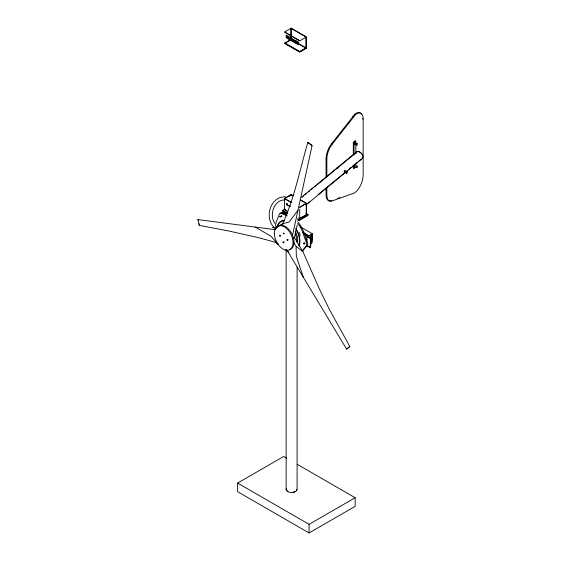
<?xml version="1.0" encoding="UTF-8"?>
<svg xmlns="http://www.w3.org/2000/svg" width="561" height="561" viewBox="0 0 561 561"><rect width="100%" height="100%" fill="white"/><g stroke="black" fill="none" stroke-linecap="round" stroke-linejoin="round"><path stroke-width="0.84" d="M282.176 213.762L282.26 212.275L282.709 212.058L286.44 214.211L285.991 214.428L282.26 212.275M306.678 241.546L306.958 236.7L312.61 233.888L312.091 242.78L310.801 243.418M310.535 237.275L310.675 234.849L311.124 235.108L310.605 244M310.17 247.738L310.689 238.853L311.131 238.628L310.612 247.52L310.17 247.738L306.439 245.585M310.191 243.208L311.678 242.471L312.133 234.645L307.849 236.735L311.131 238.628M287.05 37.012L287.155 37.51L287.169 36.809M289.546 38.407C288.712 39.747 291.804 36.795 289.637 38.674M297.491 43.064L298.256 42.426M287.94 239.295L288.066 239.884M288.27 36.788L287.155 37.25L288.256 36.851M290.773 38.232L289.693 38.737M292.239 40.09L291.853 39.866L292.449 40.231M293.277 39.656L292.365 40.266M295.773 41.121C293.733 41.191 293.999 42.692 295.682 40.834M297.253 43.113L296.853 42.755L297.309 43.148M275.451 226.223L275.956 222.766L279.308 214.239A3.163 1.949 63.6 0 1 280.998 213.264L287.309 215.873M304.069 243.123C304.672 241.854 305.493 244.792 304.265 243.712M281.881 225.473C294.23 199.281 299.721 170.193 307.807 142.396L311.278 144.591A2.875 1.795 12.3 0 1 312.021 145.902L292.435 235.62M286.664 249.624L346.6 349.082L349.84 346.544L329.51 309.637L320.163 290.626L302.94 251.707L294.455 237.633L297.204 225.017M284.02 241.525L284.104 242.226M289.56 38.33L290.409 37.804M287.463 203.888L287.197 203.37M287.05 36.9L287.954 36.353M290.759 38.295L289.876 38.821L289.939 38.471M297.968 210.291L289.006 222.086L282.239 223.832M326.074 177.542L326.074 158.616A13.184 6.171 -68 0 1 331.677 143.595L354.811 114.234A13.184 6.171 -68 0 1 361.354 114.22M326.853 176.133L326.853 158.931A13.184 6.171 -68 0 1 332.456 143.911L355.583 114.549A13.184 6.171 -68 0 1 363.149 119.079L363.149 175.053A13.184 6.171 -68 0 1 353.626 193.3L332.456 200.831A13.184 6.171 -68 0 1 326.853 195.06L326.853 187.318M302.407 250.515L306.376 245.83A3.163 1.949 63.6 0 0 306.53 243.165L302.898 232.794A20.673 12.735 63.6 0 0 297.723 223.453M297.863 42.18L297.057 42.811L298.129 42.222M353.311 155.18L353.311 142.263L355.127 140.762L355.814 141.042L355.814 153.097M354.005 154.598L354.005 142.536L355.814 141.042M301.425 197.311L356.712 151.722M302.211 197.072L303.557 195.957M304.911 194.842L306.257 193.734M308.284 192.065L309.637 190.95M310.983 189.835L313.01 188.166M314.363 187.051L316.383 185.382M317.736 184.267L356.894 151.982A4.137 2.763 50.5 0 0 356.018 153.139M307.989 202.97L309.328 201.862M318.059 194.667L344.237 173.083M346.249 171.421L347.589 170.313M348.935 169.205L350.948 167.543M352.287 166.435L354.3 164.78M355.646 163.672L356.985 162.564M359.005 160.902L360.344 159.794M306.082 204.947L361.873 158.945M353.311 165.509L353.311 168.09L354.005 168.37L355.814 166.876M346.6 349.082L349.84 346.544M289.546 38.457L290.626 37.889M289.595 38.604L290.675 37.952M291.18 39.635L284.89 43.267L299.7 51.815L305.99 48.183L305.99 36.991M293.017 39.256L292.344 39.782M293.179 39.389L292.12 40.083M292.253 40.224L293.263 39.572M294.567 41.416L295.633 40.778M298.186 42.278L297.148 43.008M297.113 42.959L298.228 42.348M290.886 37.889L288.649 36.598L288.649 39.186L290.886 40.476L290.956 28.05L306.215 36.858L306.215 48.309L299.7 52.075L284.441 43.267L291.18 39.375L305.99 47.923L299.7 51.556L284.89 43.008M286.622 211.083L284.441 209.828L284.441 198.377L291.18 194.478L293.361 195.74M285.163 198.215L291.18 194.997L289.083 196.21M286.145 212.984A6.36 3.675 0 0 0 287.162 213.748L282.66 211.153L282.66 210.291L284.911 208.994M299.7 207.184L306.439 203.292L306.439 214.744L299.7 218.636L298.242 217.794M299.7 207.444L305.99 203.552M299.7 218.376L306.215 214.87L306.215 203.419L301.131 200.48M297.582 218.902L299.076 219.765L308.073 214.575L308.073 215.431L299.076 220.627L297.589 219.765M297.225 464.291L355.155 497.74L355.155 506.352L309.083 532.95L237.612 491.688L237.612 483.077L283.684 456.472L286.692 458.211M237.612 483.077L309.083 524.339L355.155 497.74M293.08 238.313L294.455 237.633M312.351 238.334L311.902 238.558L310.394 237.682M294.869 41.71L294.939 41.36M297.183 42.587L297.491 42.952M337.378 198.489L339.819 197.619M295.395 40.701L294.553 41.367M285.423 196.855C270.058 196.196 263.929 218.236 274.497 227.892M284.56 199.982C274.301 199.723 268.754 214.821 274.855 223.404M272.316 227.57L276.622 228.131M255.22 227.065L271.145 236.314L278.109 244.393L275.486 242.324L259.617 237.941L228.671 230.964L199.267 225.396L197.851 219.575L275.689 229.737M287.288 36.851L287.484 37.173M354.811 114.234L355.583 114.549M362.371 118.764L363.149 119.079M352.848 116.218L353.626 116.534M353.311 142.263L354.005 142.536M331.677 143.595L332.456 143.911M326.074 158.616L326.853 158.931M286.699 214.737L281.966 212.78A3.163 1.949 63.6 0 0 280.535 213.243M281.398 216.707C282.765 216.848 280.795 214.568 281.026 216.216M284.89 32.068L299.7 40.623M291.152 38.043L293.389 39.333L293.389 41.921L291.152 40.63L291.18 28.436M290.956 39.501L306.215 48.309M300.626 199.933L306.439 203.292M293.137 195.866L290.956 194.87M284.441 198.377L291.706 202.57M284.441 198.629L291.327 202.605M305.829 213.278L308.073 214.575M286.369 210.424L284.89 209.569L287.106 211.111M282.66 210.291L287.884 213.306M300.731 227.03L312.61 233.888M302.863 232.254L308.894 235.739M303.585 233.222L308.859 236.272M304.35 234.056L308.129 236.237M310.401 237.548L311.916 238.425M304.343 234.189L308.122 236.37M304.328 234.323L308.115 236.504M310.387 237.815L311.895 238.691M306.958 236.7L310.689 238.853M305.801 239.077L307.274 239.926M310.205 241.623L311.678 242.471M307.33 245.627L310.612 247.52M293.473 241.931L296.124 246.335L302.94 251.707M307.807 142.396L312.021 145.902M280.809 235.879L280.486 235.34M287.162 37.264L288.179 36.507M299.294 232.471L300.282 235.424M303.284 277.204L296.32 256.153L296.124 246.335M199.176 223.811L199.267 225.396M355.814 163.433L355.814 165.151M354.005 164.927L354.005 168.37M326.074 187.858L326.074 194.744A13.184 6.171 -68 0 0 329.854 200.95M309.083 524.339L309.083 532.95M299.7 209.162L299.7 218.636M299.076 219.765L299.076 220.627M297.099 267.148L297.099 489.36A5.484 3.17 0 0 1 290.9 492.495A5.484 3.17 0 0 1 286.32 488.54M286.131 249.652L286.131 489.36M276.608 226.644A1.641 0.582 -39.1 0 0 276.285 226.819L275.367 227.577A1.466 0.519 -39.1 0 0 275.002 228.096M331.677 200.515A13.184 6.171 -68 0 1 330.436 200.901M336.565 168.552A1.052 0.491 -68 0 1 337.245 167.592A1.052 0.491 -68 0 1 337.694 168.055M354.91 166.764A1.052 0.491 -68 0 1 354.307 166.477A1.052 0.491 -68 0 1 354.804 165.137A1.052 0.491 -68 0 1 355.492 165.2M354.91 144.373A1.052 0.491 -68 0 1 354.307 143.932A1.052 0.491 -68 0 1 355.015 142.578A1.052 0.491 -68 0 1 355.492 143.251M355.772 152.971A4.453 2.973 50.5 0 1 361.508 153.349A4.453 2.973 50.5 0 1 361.116 159.219M357.595 151.729A4.137 2.763 50.5 0 1 358.416 151.722M359.292 151.961A4.137 2.763 50.5 0 1 360.169 152.431M360.982 153.097A4.137 2.763 50.5 0 1 361.684 153.917M362.224 154.829A4.137 2.763 50.5 0 1 362.56 155.783M345.429 171.428A1.059 0.414 -61.8 0 0 345.478 171.203A1.059 0.568 -74.7 0 0 344.763 170.789A1.059 0.568 -74.7 0 0 344.265 172.199A1.059 0.414 -61.8 0 0 344.763 172.522M344.216 171.056A1.059 0.568 -74.7 0 1 344.966 170.6M337.231 168.531A1.059 0.414 -61.8 0 1 337.378 168.293M337.533 168.097A1.059 0.414 -61.8 0 1 337.981 167.795M295.233 231.279A13.184 8.12 63.6 0 1 297.449 242.829M279.609 225.985A13.184 8.12 63.6 0 1 282.527 223.972M295.374 234.098A13.184 8.12 63.6 0 1 296.692 241.938M276.44 227.997A13.184 8.12 63.6 0 1 291.089 232.387A13.184 8.12 63.6 0 1 289.518 249.694M197.851 219.575A2.875 2.09 -82.6 0 1 198.349 220.059M277.457 227.149A15.82 9.747 63.6 0 1 284.462 220.873M295.963 229.295A15.82 9.747 63.6 0 1 298.852 245.739M277.099 226.861A16.346 10.077 63.6 0 1 284.336 220.382M295.759 228.369A16.346 10.077 63.6 0 1 299.195 246.076M288.845 252.254A20.673 12.735 63.6 0 1 285.703 249.989M278.635 244.533A3.163 1.949 63.6 0 1 278.193 243.846M297.575 221.658A20.673 12.735 63.6 0 1 303.866 232.317L307.498 242.689A3.163 1.949 63.6 0 1 307.344 245.353L303.375 250.031A20.673 12.735 63.6 0 1 302.253 251.391M296.783 489.36A5.168 2.98 0 0 1 296.608 490.132M295.268 491.471A5.168 2.98 0 0 1 292.954 492.242M287.961 491.471A5.168 2.98 0 0 1 286.622 490.132M290.198 206.343A5.484 3.17 0 0 1 286.32 204.099M290.275 206.168A5.168 2.98 0 0 1 286.622 204.057M279.511 235.536C279.911 237.822 280.998 234.793 279.511 235.536M283.473 233.194C283.88 235.48 284.96 232.45 283.473 233.194M283.01 242.114C283.41 244.4 284.497 241.37 283.01 242.114M286.973 239.778C287.372 242.064 288.459 239.035 286.973 239.778M286.489 203.783L286.867 204.246L286.489 203.783M288.992 205.228L289.364 205.691L289.013 205.179M279.827 216.371C280.072 218.643 281.419 215.838 279.827 216.371M303.655 243.186C303.901 245.459 305.247 242.654 303.655 243.186M290.956 28.309L284.441 32.068L299.7 40.883L306.215 37.117L290.956 28.309M288.382 36.444L286.145 35.154L286.145 37.741L288.382 39.032L288.382 36.444M295.892 40.778L293.655 39.487L293.655 42.075L295.892 43.365L295.892 40.778M298.389 42.222L296.152 40.932L296.152 43.52L298.389 44.81L298.389 42.222M356.95 167.367A1.052 0.491 -68 0 0 357.224 165.698A1.052 0.491 -68 0 0 356.207 166.926A1.052 0.491 -68 0 0 356.95 167.367M356.95 144.976A1.052 0.491 -68 0 0 357.224 143.314A1.052 0.491 -68 0 0 356.207 144.535A1.052 0.491 -68 0 0 356.95 144.976M346.908 173.167A1.052 0.491 -68 0 0 347.182 171.498A1.052 0.491 -68 0 0 346.172 172.718A1.052 0.491 -68 0 0 346.908 173.167M274.336 233.685A13.184 8.12 63.6 0 0 288.55 250.178A13.184 8.12 63.6 0 0 288.151 230.136A13.184 8.12 63.6 0 0 274.336 233.685"/></g></svg>
